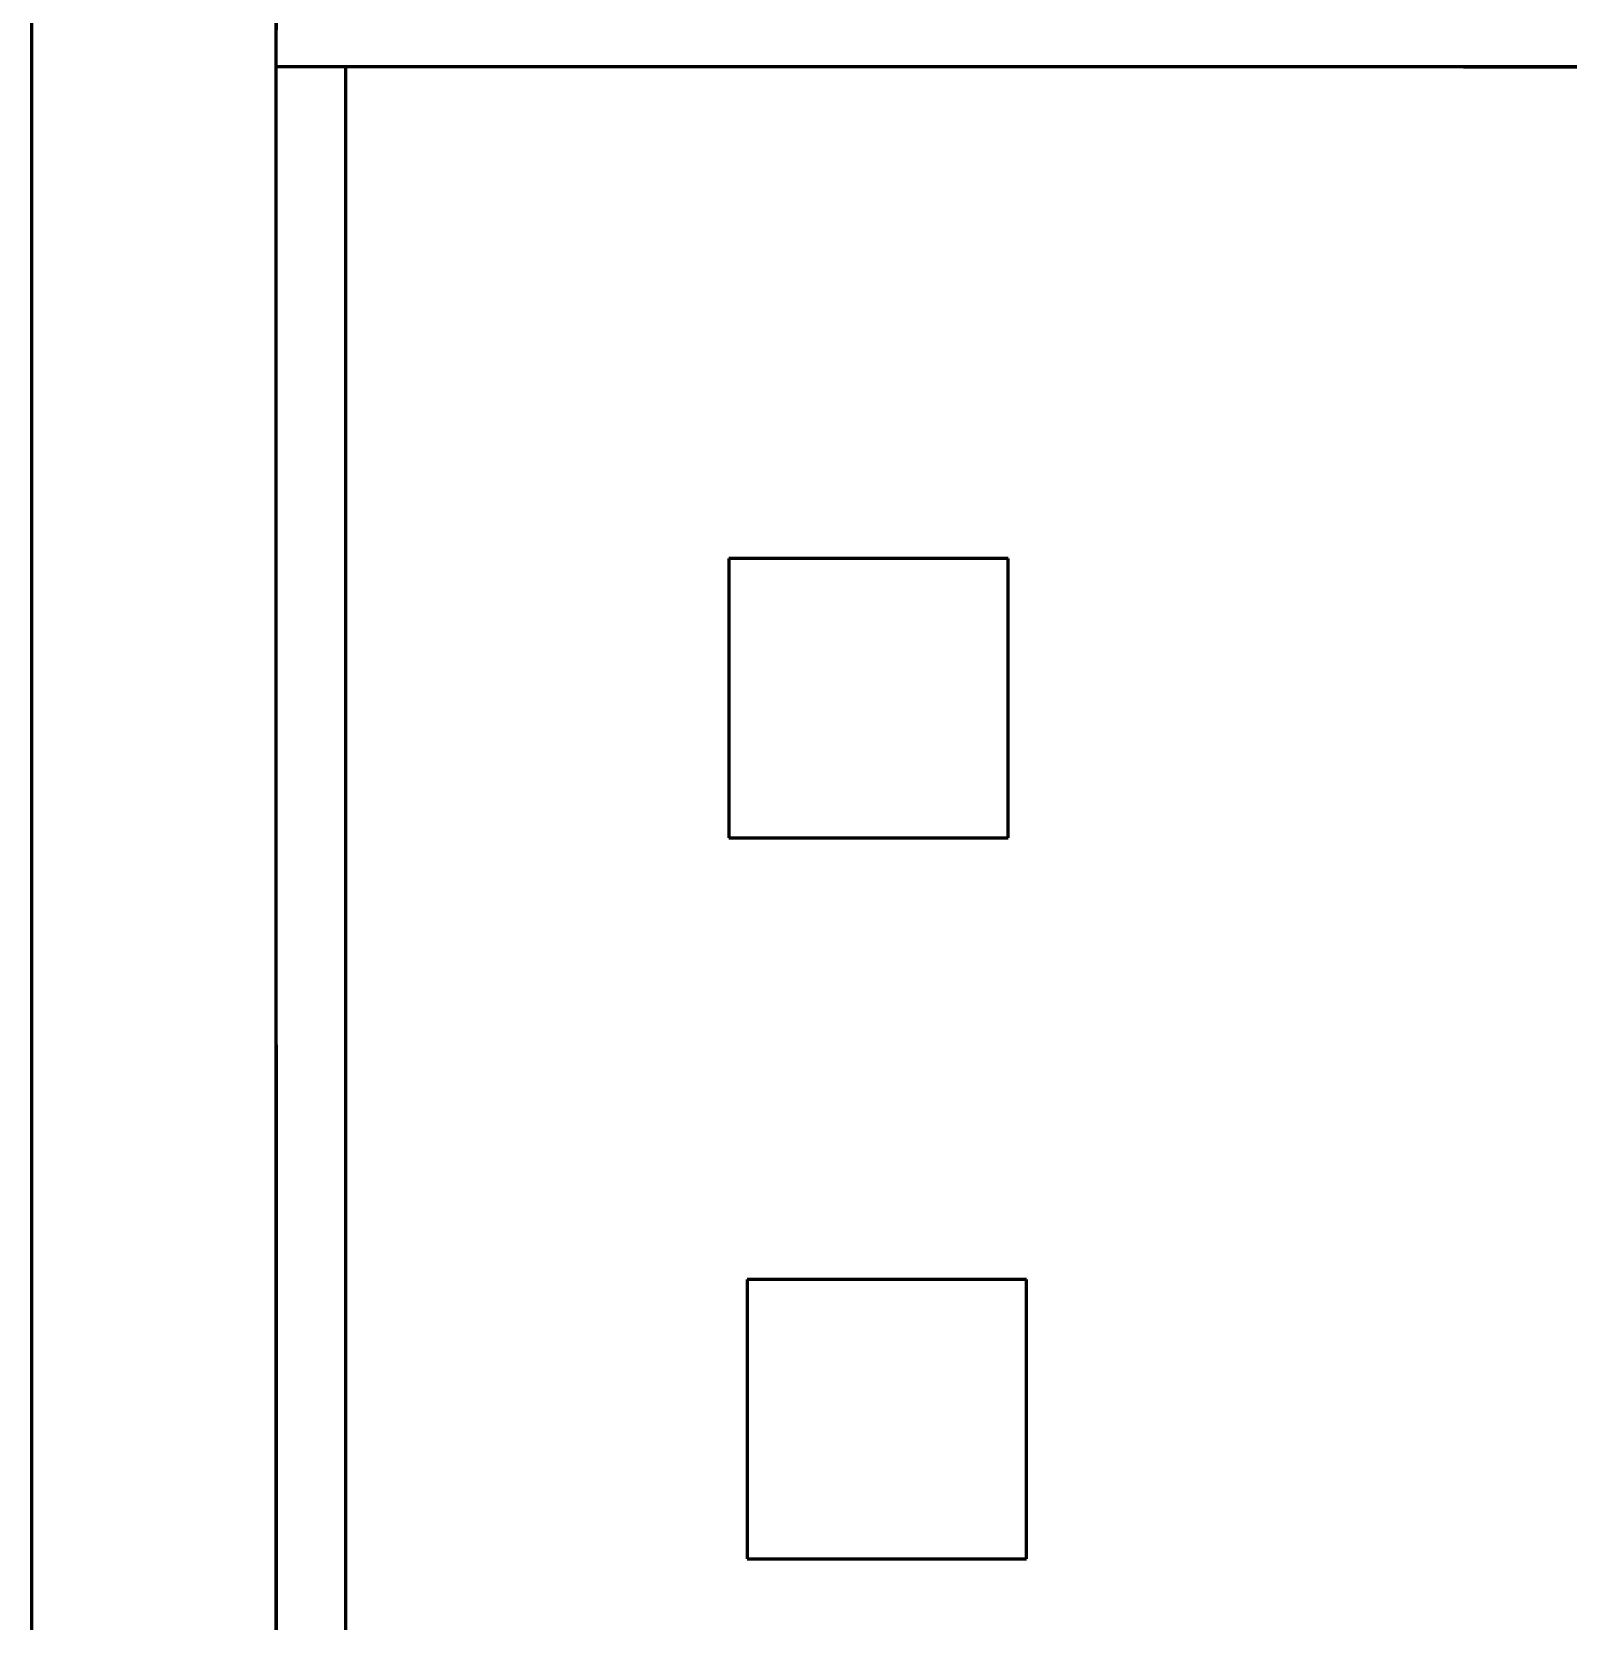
# Model space of a CAD drawing. Extents: x 0 to 297, y 0 to 292.
# Drawn here: x 60.35 to 71.35, y 79.98 to 91.36 of the extents above; entities that cross this region are included whole.
import ezdxf

# ---------------------------------------------------------------- set-up
doc = ezdxf.new("R2010")
doc.units = 0
doc.header["$MEASUREMENT"] = 0
doc.linetypes.add('K5LT_BASIC', pattern=[0])
doc.layers.add('Системный слой', color=7, linetype='Continuous')

# ---------------------------------------------------------------- blocks, each defined once
blk = doc.blocks.new('*U')
at = {"layer": 'Системный слой', "linetype": 'K5LT_BASIC', "lineweight": 60}
for p, q in [((67.34, 87.588), (65.34, 87.588)), ((65.34, 87.588), (65.34, 85.588)), ((67.34, 85.588), (67.34, 87.588)), ((65.34, 85.588), (67.34, 85.588)), ((67.472, 82.428), (65.472, 82.428)), ((65.472, 82.428), (65.472, 80.428)), ((67.472, 80.428), (67.472, 82.428)), ((65.472, 80.428), (67.472, 80.428))]:
    blk.add_line(p, q, dxfattribs=at)

msp = doc.modelspace()

# ---------------------------------------------------------------- linework, layer by layer
at = {"layer": 'Системный слой', "linetype": 'K5LT_BASIC', "lineweight": 60}
for p, q in [((60.351, 68.606), (60.351, 116.106)), ((62.1, 71.106), (62.1, 113.606)), ((62.1, 91.106), (62.134, 99.611)), ((62.1, 71.106), (62.1, 91.106)), ((70.6, 91.106), (62.1, 91.106)), ((62.6, 71.106), (62.6, 91.106)), ((78.1, 91.106), (62.6, 91.106)), ((94.1, 91.106), (62.6, 91.106)), ((62.6, 71.106), (62.6, 91.106)), ((70.6, 91.106), (94.1, 91.106)), ((62.1, 84.106), (62.1, 71.106)), ((62.6, 71.106), (62.6, 84.106))]:
    msp.add_line(p, q, dxfattribs=at)

# ---------------------------------------------------------------- block references
at = {"layer": 'Системный слой'}
msp.add_blockref('*U', (0, 0), dxfattribs=at)
msp.add_blockref('*U', (0, 0), dxfattribs=at)
msp.add_blockref('*U', (0, 0), dxfattribs=at)
msp.add_blockref('*U', (0, 0), dxfattribs=at)
msp.add_blockref('*U', (0, 0), dxfattribs=at)
msp.add_blockref('*U', (0, 0), dxfattribs=at)
msp.add_blockref('*U', (0, 0), dxfattribs=at)
msp.add_blockref('*U', (0, 0), dxfattribs=at)
msp.add_blockref('*U', (0, 0), dxfattribs=at)
msp.add_blockref('*U', (0, 0), dxfattribs=at)
msp.add_blockref('*U', (0, 0), dxfattribs=at)
msp.add_blockref('*U', (0, 0), dxfattribs=at)
msp.add_blockref('*U', (0, 0), dxfattribs=at)
msp.add_blockref('*U', (0, 0), dxfattribs=at)
msp.add_blockref('*U', (0, 0), dxfattribs=at)
msp.add_blockref('*U', (0, 0), dxfattribs=at)
msp.add_blockref('*U', (0, 0), dxfattribs=at)
msp.add_blockref('*U', (0, 0), dxfattribs=at)
msp.add_blockref('*U', (0, 0), dxfattribs=at)
msp.add_blockref('*U', (0, 0), dxfattribs=at)
msp.add_blockref('*U', (0, 0), dxfattribs=at)
msp.add_blockref('*U', (0, 0), dxfattribs=at)
msp.add_blockref('*U', (0, 0), dxfattribs=at)
msp.add_blockref('*U', (0, 0), dxfattribs=at)
msp.add_blockref('*U', (0, 0), dxfattribs=at)
msp.add_blockref('*U', (0, 0), dxfattribs=at)
msp.add_blockref('*U', (0, 0), dxfattribs=at)
msp.add_blockref('*U', (0, 0), dxfattribs=at)
msp.add_blockref('*U', (0, 0), dxfattribs=at)
msp.add_blockref('*U', (0, 0), dxfattribs=at)
msp.add_blockref('*U', (0, 0), dxfattribs=at)
msp.add_blockref('*U', (0, 0), dxfattribs=at)
msp.add_blockref('*U', (0, 0), dxfattribs=at)
msp.add_blockref('*U', (0, 0), dxfattribs=at)
msp.add_blockref('*U', (0, 0), dxfattribs=at)
msp.add_blockref('*U', (0, 0), dxfattribs=at)
msp.add_blockref('*U', (0, 0), dxfattribs=at)
msp.add_blockref('*U', (0, 0), dxfattribs=at)
msp.add_blockref('*U', (0, 0), dxfattribs=at)
msp.add_blockref('*U', (0, 0), dxfattribs=at)
msp.add_blockref('*U', (0, 0), dxfattribs=at)
msp.add_blockref('*U', (0, 0), dxfattribs=at)
msp.add_blockref('*U', (0, 0), dxfattribs=at)
msp.add_blockref('*U', (0, 0), dxfattribs=at)
msp.add_blockref('*U', (0, 0), dxfattribs=at)
msp.add_blockref('*U', (0, 0), dxfattribs=at)
msp.add_blockref('*U', (0, 0), dxfattribs=at)
msp.add_blockref('*U', (0, 0), dxfattribs=at)
msp.add_blockref('*U', (0, 0), dxfattribs=at)
msp.add_blockref('*U', (0, 0), dxfattribs=at)
msp.add_blockref('*U', (0, 0), dxfattribs=at)
msp.add_blockref('*U', (0, 0), dxfattribs=at)
msp.add_blockref('*U', (0, 0), dxfattribs=at)
msp.add_blockref('*U', (0, 0), dxfattribs=at)
msp.add_blockref('*U', (0, 0), dxfattribs=at)
msp.add_blockref('*U', (0, 0), dxfattribs=at)
msp.add_blockref('*U', (0, 0), dxfattribs=at)
msp.add_blockref('*U', (0, 0), dxfattribs=at)
msp.add_blockref('*U', (0, 0), dxfattribs=at)
msp.add_blockref('*U', (0, 0), dxfattribs=at)
msp.add_blockref('*U', (0, 0), dxfattribs=at)
msp.add_blockref('*U', (0, 0), dxfattribs=at)
msp.add_blockref('*U', (0, 0), dxfattribs=at)
msp.add_blockref('*U', (0, 0), dxfattribs=at)
msp.add_blockref('*U', (0, 0), dxfattribs=at)
msp.add_blockref('*U', (0, 0), dxfattribs=at)
msp.add_blockref('*U', (0, 0), dxfattribs=at)
msp.add_blockref('*U', (0, 0), dxfattribs=at)
msp.add_blockref('*U', (0, 0), dxfattribs=at)
msp.add_blockref('*U', (0, 0), dxfattribs=at)
msp.add_blockref('*U', (0, 0), dxfattribs=at)
msp.add_blockref('*U', (0, 0), dxfattribs=at)
msp.add_blockref('*U', (0, 0), dxfattribs=at)
msp.add_blockref('*U', (0, 0), dxfattribs=at)
msp.add_blockref('*U', (0, 0), dxfattribs=at)
msp.add_blockref('*U', (0, 0), dxfattribs=at)
msp.add_blockref('*U', (0, 0), dxfattribs=at)
msp.add_blockref('*U', (0, 0), dxfattribs=at)
msp.add_blockref('*U', (0, 0), dxfattribs=at)
msp.add_blockref('*U', (0, 0), dxfattribs=at)
msp.add_blockref('*U', (0, 0), dxfattribs=at)
msp.add_blockref('*U', (0, 0), dxfattribs=at)
msp.add_blockref('*U', (0, 0), dxfattribs=at)
msp.add_blockref('*U', (0, 0), dxfattribs=at)
msp.add_blockref('*U', (0, 0), dxfattribs=at)
msp.add_blockref('*U', (0, 0), dxfattribs=at)
msp.add_blockref('*U', (0, 0), dxfattribs=at)
msp.add_blockref('*U', (0, 0), dxfattribs=at)
msp.add_blockref('*U', (0, 0), dxfattribs=at)
msp.add_blockref('*U', (0, 0), dxfattribs=at)
msp.add_blockref('*U', (0, 0), dxfattribs=at)
msp.add_blockref('*U', (0, 0), dxfattribs=at)
msp.add_blockref('*U', (0, 0), dxfattribs=at)
msp.add_blockref('*U', (0, 0), dxfattribs=at)
msp.add_blockref('*U', (0, 0), dxfattribs=at)
msp.add_blockref('*U', (0, 0), dxfattribs=at)
msp.add_blockref('*U', (0, 0), dxfattribs=at)
msp.add_blockref('*U', (0, 0), dxfattribs=at)
msp.add_blockref('*U', (0, 0), dxfattribs=at)
msp.add_blockref('*U', (0, 0), dxfattribs=at)
msp.add_blockref('*U', (0, 0), dxfattribs=at)
msp.add_blockref('*U', (0, 0), dxfattribs=at)
msp.add_blockref('*U', (0, 0), dxfattribs=at)
msp.add_blockref('*U', (0, 0), dxfattribs=at)
msp.add_blockref('*U', (0, 0), dxfattribs=at)
msp.add_blockref('*U', (0, 0), dxfattribs=at)
msp.add_blockref('*U', (0, 0), dxfattribs=at)
msp.add_blockref('*U', (0, 0), dxfattribs=at)
msp.add_blockref('*U', (0, 0), dxfattribs=at)
msp.add_blockref('*U', (0, 0), dxfattribs=at)
msp.add_blockref('*U', (0, 0), dxfattribs=at)
msp.add_blockref('*U', (0, 0), dxfattribs=at)
msp.add_blockref('*U', (0, 0), dxfattribs=at)
msp.add_blockref('*U', (0, 0), dxfattribs=at)
msp.add_blockref('*U', (0, 0), dxfattribs=at)
msp.add_blockref('*U', (0, 0), dxfattribs=at)
msp.add_blockref('*U', (0, 0), dxfattribs=at)
msp.add_blockref('*U', (0, 0), dxfattribs=at)
msp.add_blockref('*U', (0, 0), dxfattribs=at)
msp.add_blockref('*U', (0, 0), dxfattribs=at)
msp.add_blockref('*U', (0, 0), dxfattribs=at)
msp.add_blockref('*U', (0, 0), dxfattribs=at)
msp.add_blockref('*U', (0, 0), dxfattribs=at)
msp.add_blockref('*U', (0, 0), dxfattribs=at)
msp.add_blockref('*U', (0, 0), dxfattribs=at)
msp.add_blockref('*U', (0, 0), dxfattribs=at)
msp.add_blockref('*U', (0, 0), dxfattribs=at)
msp.add_blockref('*U', (0, 0), dxfattribs=at)
msp.add_blockref('*U', (0, 0), dxfattribs=at)
msp.add_blockref('*U', (0, 0), dxfattribs=at)
msp.add_blockref('*U', (0, 0), dxfattribs=at)
msp.add_blockref('*U', (0, 0), dxfattribs=at)
msp.add_blockref('*U', (0, 0), dxfattribs=at)
msp.add_blockref('*U', (0, 0), dxfattribs=at)
msp.add_blockref('*U', (0, 0), dxfattribs=at)
msp.add_blockref('*U', (0, 0), dxfattribs=at)
msp.add_blockref('*U', (0, 0), dxfattribs=at)
msp.add_blockref('*U', (0, 0), dxfattribs=at)
msp.add_blockref('*U', (0, 0), dxfattribs=at)
msp.add_blockref('*U', (0, 0), dxfattribs=at)
msp.add_blockref('*U', (0, 0), dxfattribs=at)
msp.add_blockref('*U', (0, 0), dxfattribs=at)
msp.add_blockref('*U', (0, 0), dxfattribs=at)
msp.add_blockref('*U', (0, 0), dxfattribs=at)
msp.add_blockref('*U', (0, 0), dxfattribs=at)
msp.add_blockref('*U', (0, 0), dxfattribs=at)
msp.add_blockref('*U', (0, 0), dxfattribs=at)
msp.add_blockref('*U', (0, 0), dxfattribs=at)
msp.add_blockref('*U', (0, 0), dxfattribs=at)
msp.add_blockref('*U', (0, 0), dxfattribs=at)
msp.add_blockref('*U', (0, 0), dxfattribs=at)
msp.add_blockref('*U', (0, 0), dxfattribs=at)
msp.add_blockref('*U', (0, 0), dxfattribs=at)
msp.add_blockref('*U', (0, 0), dxfattribs=at)
msp.add_blockref('*U', (0, 0), dxfattribs=at)
msp.add_blockref('*U', (0, 0), dxfattribs=at)
msp.add_blockref('*U', (0, 0), dxfattribs=at)
msp.add_blockref('*U', (0, 0), dxfattribs=at)
msp.add_blockref('*U', (0, 0), dxfattribs=at)
msp.add_blockref('*U', (0, 0), dxfattribs=at)
msp.add_blockref('*U', (0, 0), dxfattribs=at)
msp.add_blockref('*U', (0, 0), dxfattribs=at)
msp.add_blockref('*U', (0, 0), dxfattribs=at)
msp.add_blockref('*U', (0, 0), dxfattribs=at)
msp.add_blockref('*U', (0, 0), dxfattribs=at)
msp.add_blockref('*U', (0, 0), dxfattribs=at)
msp.add_blockref('*U', (0, 0), dxfattribs=at)
msp.add_blockref('*U', (0, 0), dxfattribs=at)
msp.add_blockref('*U', (0, 0), dxfattribs=at)
msp.add_blockref('*U', (0, 0), dxfattribs=at)
msp.add_blockref('*U', (0, 0), dxfattribs=at)
msp.add_blockref('*U', (0, 0), dxfattribs=at)
msp.add_blockref('*U', (0, 0), dxfattribs=at)
msp.add_blockref('*U', (0, 0), dxfattribs=at)
msp.add_blockref('*U', (0, 0), dxfattribs=at)
msp.add_blockref('*U', (0, 0), dxfattribs=at)
msp.add_blockref('*U', (0, 0), dxfattribs=at)
msp.add_blockref('*U', (0, 0), dxfattribs=at)
msp.add_blockref('*U', (0, 0), dxfattribs=at)
msp.add_blockref('*U', (0, 0), dxfattribs=at)
msp.add_blockref('*U', (0, 0), dxfattribs=at)
msp.add_blockref('*U', (0, 0), dxfattribs=at)
msp.add_blockref('*U', (0, 0), dxfattribs=at)
msp.add_blockref('*U', (0, 0), dxfattribs=at)
msp.add_blockref('*U', (0, 0), dxfattribs=at)
msp.add_blockref('*U', (0, 0), dxfattribs=at)
msp.add_blockref('*U', (0, 0), dxfattribs=at)
msp.add_blockref('*U', (0, 0), dxfattribs=at)
msp.add_blockref('*U', (0, 0), dxfattribs=at)
msp.add_blockref('*U', (0, 0), dxfattribs=at)
msp.add_blockref('*U', (0, 0), dxfattribs=at)
msp.add_blockref('*U', (0, 0), dxfattribs=at)
msp.add_blockref('*U', (0, 0), dxfattribs=at)
msp.add_blockref('*U', (0, 0), dxfattribs=at)
msp.add_blockref('*U', (0, 0), dxfattribs=at)
msp.add_blockref('*U', (0, 0), dxfattribs=at)
msp.add_blockref('*U', (0, 0), dxfattribs=at)
msp.add_blockref('*U', (0, 0), dxfattribs=at)
msp.add_blockref('*U', (0, 0), dxfattribs=at)
msp.add_blockref('*U', (0, 0), dxfattribs=at)
msp.add_blockref('*U', (0, 0), dxfattribs=at)
msp.add_blockref('*U', (0, 0), dxfattribs=at)
msp.add_blockref('*U', (0, 0), dxfattribs=at)
msp.add_blockref('*U', (0, 0), dxfattribs=at)
msp.add_blockref('*U', (0, 0), dxfattribs=at)
msp.add_blockref('*U', (0, 0), dxfattribs=at)
msp.add_blockref('*U', (0, 0), dxfattribs=at)
msp.add_blockref('*U', (0, 0), dxfattribs=at)
msp.add_blockref('*U', (0, 0), dxfattribs=at)
msp.add_blockref('*U', (0, 0), dxfattribs=at)
msp.add_blockref('*U', (0, 0), dxfattribs=at)
msp.add_blockref('*U', (0, 0), dxfattribs=at)
msp.add_blockref('*U', (0, 0), dxfattribs=at)
msp.add_blockref('*U', (0, 0), dxfattribs=at)
msp.add_blockref('*U', (0, 0), dxfattribs=at)
msp.add_blockref('*U', (0, 0), dxfattribs=at)
msp.add_blockref('*U', (0, 0), dxfattribs=at)
msp.add_blockref('*U', (0, 0), dxfattribs=at)
msp.add_blockref('*U', (0, 0), dxfattribs=at)
msp.add_blockref('*U', (0, 0), dxfattribs=at)
msp.add_blockref('*U', (0, 0), dxfattribs=at)
msp.add_blockref('*U', (0, 0), dxfattribs=at)
msp.add_blockref('*U', (0, 0), dxfattribs=at)
msp.add_blockref('*U', (0, 0), dxfattribs=at)
msp.add_blockref('*U', (0, 0), dxfattribs=at)
msp.add_blockref('*U', (0, 0), dxfattribs=at)
msp.add_blockref('*U', (0, 0), dxfattribs=at)
msp.add_blockref('*U', (0, 0), dxfattribs=at)
msp.add_blockref('*U', (0, 0), dxfattribs=at)
msp.add_blockref('*U', (0, 0), dxfattribs=at)
msp.add_blockref('*U', (0, 0), dxfattribs=at)
msp.add_blockref('*U', (0, 0), dxfattribs=at)
msp.add_blockref('*U', (0, 0), dxfattribs=at)
msp.add_blockref('*U', (0, 0), dxfattribs=at)
msp.add_blockref('*U', (0, 0), dxfattribs=at)
msp.add_blockref('*U', (0, 0), dxfattribs=at)
msp.add_blockref('*U', (0, 0), dxfattribs=at)
msp.add_blockref('*U', (0, 0), dxfattribs=at)
msp.add_blockref('*U', (0, 0), dxfattribs=at)
msp.add_blockref('*U', (0, 0), dxfattribs=at)
msp.add_blockref('*U', (0, 0), dxfattribs=at)
msp.add_blockref('*U', (0, 0), dxfattribs=at)
msp.add_blockref('*U', (0, 0), dxfattribs=at)
msp.add_blockref('*U', (0, 0), dxfattribs=at)
msp.add_blockref('*U', (0, 0), dxfattribs=at)
msp.add_blockref('*U', (0, 0), dxfattribs=at)
msp.add_blockref('*U', (0, 0), dxfattribs=at)
msp.add_blockref('*U', (0, 0), dxfattribs=at)
msp.add_blockref('*U', (0, 0), dxfattribs=at)
msp.add_blockref('*U', (0, 0), dxfattribs=at)
msp.add_blockref('*U', (0, 0), dxfattribs=at)
msp.add_blockref('*U', (0, 0), dxfattribs=at)
msp.add_blockref('*U', (0, 0), dxfattribs=at)
msp.add_blockref('*U', (0, 0), dxfattribs=at)
msp.add_blockref('*U', (0, 0), dxfattribs=at)
msp.add_blockref('*U', (0, 0), dxfattribs=at)
msp.add_blockref('*U', (0, 0), dxfattribs=at)
msp.add_blockref('*U', (0, 0), dxfattribs=at)
msp.add_blockref('*U', (0, 0), dxfattribs=at)
msp.add_blockref('*U', (0, 0), dxfattribs=at)
msp.add_blockref('*U', (0, 0), dxfattribs=at)
msp.add_blockref('*U', (0, 0), dxfattribs=at)
msp.add_blockref('*U', (0, 0), dxfattribs=at)
msp.add_blockref('*U', (0, 0), dxfattribs=at)
msp.add_blockref('*U', (0, 0), dxfattribs=at)
msp.add_blockref('*U', (0, 0), dxfattribs=at)
msp.add_blockref('*U', (0, 0), dxfattribs=at)
msp.add_blockref('*U', (0, 0), dxfattribs=at)
msp.add_blockref('*U', (0, 0), dxfattribs=at)
msp.add_blockref('*U', (0, 0), dxfattribs=at)
msp.add_blockref('*U', (0, 0), dxfattribs=at)
msp.add_blockref('*U', (0, 0), dxfattribs=at)
msp.add_blockref('*U', (0, 0), dxfattribs=at)
msp.add_blockref('*U', (0, 0), dxfattribs=at)
msp.add_blockref('*U', (0, 0), dxfattribs=at)
msp.add_blockref('*U', (0, 0), dxfattribs=at)
msp.add_blockref('*U', (0, 0), dxfattribs=at)
msp.add_blockref('*U', (0, 0), dxfattribs=at)
msp.add_blockref('*U', (0, 0), dxfattribs=at)
msp.add_blockref('*U', (0, 0), dxfattribs=at)
msp.add_blockref('*U', (0, 0), dxfattribs=at)
msp.add_blockref('*U', (0, 0), dxfattribs=at)
msp.add_blockref('*U', (0, 0), dxfattribs=at)
msp.add_blockref('*U', (0, 0), dxfattribs=at)
msp.add_blockref('*U', (0, 0), dxfattribs=at)
msp.add_blockref('*U', (0, 0), dxfattribs=at)
msp.add_blockref('*U', (0, 0), dxfattribs=at)
msp.add_blockref('*U', (0, 0), dxfattribs=at)
msp.add_blockref('*U', (0, 0), dxfattribs=at)
msp.add_blockref('*U', (0, 0), dxfattribs=at)
msp.add_blockref('*U', (0, 0), dxfattribs=at)
msp.add_blockref('*U', (0, 0), dxfattribs=at)
msp.add_blockref('*U', (0, 0), dxfattribs=at)
msp.add_blockref('*U', (0, 0), dxfattribs=at)
msp.add_blockref('*U', (0, 0), dxfattribs=at)
msp.add_blockref('*U', (0, 0), dxfattribs=at)
msp.add_blockref('*U', (0, 0), dxfattribs=at)
msp.add_blockref('*U', (0, 0), dxfattribs=at)
msp.add_blockref('*U', (0, 0), dxfattribs=at)
msp.add_blockref('*U', (0, 0), dxfattribs=at)
msp.add_blockref('*U', (0, 0), dxfattribs=at)
msp.add_blockref('*U', (0, 0), dxfattribs=at)
msp.add_blockref('*U', (0, 0), dxfattribs=at)
msp.add_blockref('*U', (0, 0), dxfattribs=at)
msp.add_blockref('*U', (0, 0), dxfattribs=at)

doc.saveas('drawing.dxf')
